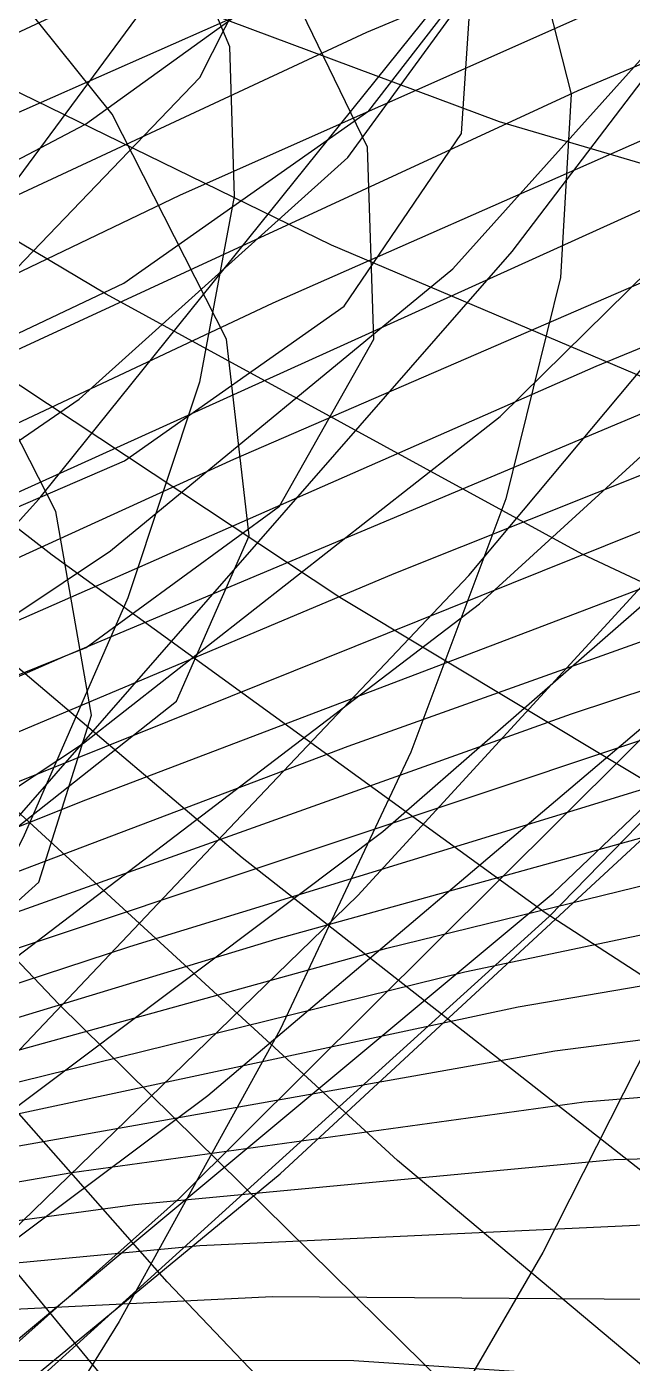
# Model space of a CAD drawing. Header units: metres. Extents: x 6 to 209, y 2 to 206.
# Drawn here: x 142.41 to 150.95, y 85.45 to 104.3 of the extents above; entities that cross this region are included whole.
import ezdxf

# ---------------------------------------------------------------- set-up
doc = ezdxf.new("R2010")
doc.units = ezdxf.units.M

msp = doc.modelspace()

# ---------------------------------------------------------------- linework, layer by layer
for points in [[(83.2952, 113.8), (77.4455, 101.9018), (72.2215, 90.5877), (67.9019, 80.1321), (64.7311, 70.7831), (62.9093, 62.7541), (62.5847, 56.2177), (63.8478, 51.3005), (66.727, 48.0792), (71.1874, 46.579), (77.1312, 46.7732), (84.4006, 48.585), (92.7831, 51.8908), (102.0185, 56.5247), (111.8077, 62.2854), (121.8233, 68.943), (131.7209, 76.2477), (141.151, 83.9388), (149.7716, 91.7537), (157.2606, 99.4374), (163.3265, 106.7512)], [(81.3434, 113.5752), (77.5863, 102.3033), (74.3175, 91.6458), (71.7505, 81.8781), (70.0706, 73.2465), (69.428, 65.961), (69.9312, 60.188), (71.6427, 56.0459), (74.5763, 53.6012), (78.6958, 52.8671), (83.9157, 53.8035), (90.1041, 56.3195), (97.0866, 60.2764), (104.6525, 65.4938), (112.5615, 71.756), (120.5527, 78.8198), (128.353, 86.4235), (135.6873, 94.2963), (142.2877, 102.1678), (147.9037, 109.7773)], [(62.4174, 113.2584), (56.2845, 103.6668), (51.2834, 94.5869), (47.6299, 86.3109), (45.5036, 79.0936), (45.0411, 73.1434), (46.3307, 68.6157), (49.4085, 65.6075), (54.2561, 64.1549), (60.801, 64.2318), (68.9177, 65.7522), (78.4314, 68.5732), (89.1231, 72.5015), (100.7365, 77.3006), (112.9855, 82.7003), (125.5637, 88.4067), (138.1538, 94.1143), (150.4378, 99.5169), (162.1072, 104.3199)], [(81.9085, 113.2507), (77.0222, 101.0841), (72.7123, 89.5521), (69.2327, 78.9448), (66.8049, 69.5229), (65.6091, 61.5096), (65.7773, 55.0833), (67.3875, 50.3725), (70.4606, 47.452), (74.9586, 46.3411), (80.786, 47.0036), (87.7919, 49.3496), (95.7754, 53.2396), (104.4924, 58.4897), (113.6634, 64.8785), (122.9839, 72.1553), (132.1343, 80.0492), (140.7917, 88.2788), (148.6412, 96.5621), (155.3867, 104.6265)], [(74.0183, 111.8718), (69.0396, 103.9035), (64.8927, 96.28), (61.754, 89.252), (59.7738, 83.0427), (59.071, 77.8395), (59.7286, 73.7879), (61.7897, 70.9865), (65.2556, 69.484), (70.0851, 69.2774), (76.1951, 70.313), (83.4625, 72.4883), (91.7281, 75.6565), (100.801, 79.6321), (110.4645, 84.1977), (120.4828, 89.1132), (130.6086, 94.1239), (140.5905, 98.9712), (150.1812, 103.4018), (159.1453, 107.1777)], [(74.7214, 111.6554), (68.7457, 104.2672), (63.7729, 97.2132), (60.0064, 90.7125), (57.6154, 84.9555), (56.728, 80.0976), (57.4266, 76.2542), (59.7446, 73.4971), (63.6645, 71.8528), (69.1183, 71.3021), (75.989, 71.7818), (84.1141, 73.1875), (93.2911, 75.3783), (103.2833, 78.1824), (113.8279, 81.4047), (124.6443, 84.8338), (135.4434, 88.2511), (145.9367, 91.4388), (155.846, 94.1888)], [(60.1661, 111.4827), (53.8759, 102.0558), (48.8548, 93.2155), (45.3217, 85.2379), (43.4536, 78.3589), (43.3791, 72.7656), (45.1733, 68.5911), (48.8541, 65.9097), (54.3815, 64.7351), (61.6576, 65.0208), (70.5295, 66.6626), (80.7939, 69.503), (92.2028, 73.3378), (104.472, 77.9244), (117.2895, 82.991), (130.3256, 88.2476), (143.2438, 93.3972), (155.7112, 98.147), (167.4095, 102.2203), (178.0448, 105.3666)], [(82.6401, 111.0085), (76.5547, 100.1478), (71.1939, 89.884), (66.8294, 80.4566), (63.6957, 72.0797), (61.9803, 64.9354), (61.8172, 59.1683), (63.2807, 54.8813), (66.3827, 52.1328), (71.0712, 50.9352), (77.232, 51.2555), (84.6919, 53.0167), (93.2249, 56.1013), (102.5592, 60.3557), (112.3869, 65.5962), (122.3746, 71.6156), (132.1752, 78.1907), (141.44, 85.0905), (149.8307, 92.0842), (157.0322, 98.9492), (162.7633, 105.4791)], [(80.8216, 109.4084), (75.429, 97.444), (70.7457, 86.1857), (67.0342, 75.9087), (64.5198, 66.8573), (63.3815, 59.2375), (63.7448, 53.2106), (65.6766, 48.8886), (69.1821, 46.3305), (74.2043, 45.5418), (80.6247, 46.4745), (88.2678, 49.0296), (96.9064, 53.061), (106.2694, 58.3814), (116.0511, 64.7691), (125.9216, 71.9761), (135.539, 79.7374), (144.5606, 87.78), (152.6555, 95.8328), (159.5163, 103.636), (164.8705, 110.9504)], [(59.1478, 110.6599), (53.145, 101.0331), (48.3861, 92.0252), (45.0828, 83.921), (43.4066, 76.9642), (43.4822, 71.3489), (45.3831, 67.2129), (49.1275, 64.6341), (54.6774, 63.6274), (61.9387, 64.1455), (70.7641, 66.0811), (80.9567, 69.2713), (92.2765, 73.5046), (104.4472, 78.5287), (117.1656, 84.0609), (130.1104, 89.7986), (142.953, 95.4313), (155.3681, 100.6522), (167.0432, 105.1706)], [(66.7189, 110.5253), (60.684, 102.208), (55.8258, 94.382), (52.3515, 87.2887), (50.4285, 81.1337), (50.1786, 76.0802), (51.6724, 72.2441), (54.9272, 69.6899), (59.905, 68.4298), (66.5137, 68.4236), (74.6092, 69.5812), (84.0004, 71.7663), (94.4543, 74.8026), (105.7039, 78.4809), (117.4569, 82.567), (129.4045, 86.8115), (141.2321, 90.9595), (152.629, 94.7601)], [(69.1591, 110.3102), (64.0332, 101.8787), (59.8714, 93.9059), (56.8559, 86.6507), (55.1385, 80.3391), (54.8352, 75.1567), (56.0215, 71.2422), (58.7288, 68.6829), (62.9428, 67.512), (68.6032, 67.7078), (75.6051, 69.1948), (83.8015, 71.847), (93.0079, 75.4932), (103.0077, 79.9233), (113.5589, 84.8965), (124.4015, 90.1508), (135.2658, 95.4125), (145.8813, 100.4074), (155.9844, 104.8706)], [(83.8585, 110.2544), (78.5018, 104.2681), (73.9518, 98.6622), (70.4037, 93.5419), (68.0165, 88.9999), (66.9068, 85.1129), (67.1444, 81.9401), (68.7496, 79.5216), (71.6917, 77.8774), (75.8903, 77.0075), (81.2177, 76.8919), (87.5027, 77.4922), (94.5371, 78.7528), (102.0823, 80.6035), (109.8781, 82.9621), (117.6512, 85.7373), (125.1254, 88.832), (132.0312, 92.1471), (138.115, 95.5845), (143.1486, 99.0507), (146.9374, 102.46), (149.3272, 105.737)], [(176.258, 104.9208), (177.1857, 96.3692), (177.5241, 88.5531), (177.2237, 81.7423), (176.2468, 76.1686), (174.5688, 72.0176), (172.1802, 69.4221), (169.0867, 68.4579), (165.3109, 69.1407), (160.8914, 71.4262), (155.8828, 75.2115), (150.3548, 80.339), (144.3902, 86.6026), (138.0838, 93.7544), (131.5394, 101.5146), (124.8678, 109.581)], [(79.8665, 106.4826), (74.1695, 95.3027), (69.2937, 84.8516), (65.4989, 75.3753), (63.004, 67.0903), (61.9785, 60.1761), (62.5351, 54.7704), (64.7258, 50.9647), (68.5388, 48.802), (73.8988, 48.2762), (80.6686, 49.3328), (88.6541, 51.8715), (97.61, 55.75), (107.2489, 60.7901), (117.2507, 66.7834), (127.2739, 73.5), (136.9674, 80.6958), (145.9833, 88.1218), (153.9889, 95.5326), (160.6784, 102.6953), (165.7847, 109.3971)], [(82.3946, 109.4918), (76.3359, 100.1028), (71.0665, 91.2748), (66.84, 83.2036), (63.8711, 76.0626), (62.3274, 69.9977), (62.323, 65.1226), (63.9141, 61.5162), (67.0958, 59.2201), (71.8023, 58.2381), (77.9086, 58.5363), (85.2344, 60.0451), (93.5502, 62.6623), (102.5851, 66.2566), (112.036, 70.6729), (121.5785, 75.7379), (130.8776, 81.2665), (139.6005, 87.0683), (147.4272, 92.9542), (154.063, 98.7432), (159.2485, 104.2685), (162.7691, 109.3834)], [(151.9575, 91.5094), (149.6842, 87.0127), (146.9638, 82.3311), (143.9016, 77.6228), (140.6095, 73.0516), (137.2024, 68.781), (133.7937, 64.9685), (130.4918, 61.7601), (127.3958, 59.2845), (124.5926, 57.6489), (122.1536, 56.935), (120.1325, 57.1954), (118.5637, 58.4516), (117.461, 60.693), (116.8179, 63.8772), (116.6077, 67.9302), (116.7854, 72.7496), (117.2888, 78.2071), (118.0422, 84.153), (118.9588, 90.4209), (119.9444, 96.8333), (120.9017, 103.2072), (121.7338, 109.3605)], [(82.7735, 109.322), (76.9804, 101.6314), (72.0027, 94.4246), (68.067, 87.8511), (65.3617, 82.0419), (64.0295, 77.1066), (64.1625, 73.1294), (65.7979, 70.1675), (68.9165, 68.2495), (73.443, 67.375), (79.2478, 67.515), (86.1521, 68.6135), (93.9329, 70.5901), (102.3315, 73.3427), (111.0619, 76.7516), (119.8211, 80.684), (128.2994, 84.9988), (136.1917, 89.5513), (143.2081, 94.1987), (149.0845, 98.805), (153.5917, 103.2451), (156.5439, 107.4099)], [(80.0915, 109.2384), (75.7332, 97.4398), (72.0083, 86.375), (69.1489, 76.3233), (67.3531, 67.5314), (66.7769, 60.2061), (67.5282, 54.5073), (69.6621, 50.5436), (73.1783, 48.3691), (78.0202, 47.9826), (84.0771, 49.3277), (91.1869, 52.296), (99.1419, 56.7312), (107.6954, 62.4351), (116.5707, 69.1751), (125.4701, 76.6924), (134.0861, 84.7118), (142.1113, 92.9512), (149.25, 101.1316), (155.2285, 108.9868)], [(173.3894, 109.203), (174.9282, 102.7554), (175.6012, 97.2097), (175.3375, 92.7375), (174.0905, 89.4679), (171.8405, 87.4831), (168.596, 86.8158), (164.3939, 87.4482), (159.2992, 89.3138), (153.4031, 92.2993), (146.8211, 96.2499), (139.6894, 100.9749), (132.1611, 106.2548)], [(82.7423, 109.0335), (77.4017, 103.1824), (72.9114, 97.5608), (69.4518, 92.3406), (67.1729, 87.6718), (66.1893, 83.677), (66.5754, 80.4479), (68.3627, 78.0423), (71.5382, 76.483), (76.0445, 75.7571), (81.7813, 75.8175), (88.6086, 76.5852), (96.3506, 77.9529), (104.8023, 79.7894), (113.7353, 81.9452), (122.9054, 84.2585), (132.0613, 86.5617), (140.9519, 88.6881), (149.3352, 90.4785), (156.9858, 91.7877)], [(87.8779, 108.9914), (84.4568, 103.4604), (81.5503, 98.11), (79.2796, 93.1192), (77.7507, 88.6497), (77.0499, 84.8407), (77.2406, 81.8041), (78.3611, 79.6201), (80.4221, 78.3351), (83.4066, 77.9601), (87.2691, 78.4702), (91.9375, 79.8059), (97.3141, 81.8757), (103.2795, 84.5593), (109.6951, 87.7123), (116.4081, 91.172), (123.2558, 94.7631), (130.0708, 98.3045), (136.6864, 101.6165), (142.9418, 104.5273)], [(176.7351, 105.7798), (178.0176, 97.7748), (178.5929, 90.6314), (178.3967, 84.5892), (177.3817, 79.845), (175.5195, 76.5464), (172.8023, 74.7866), (169.2442, 74.6013), (164.8809, 75.9678), (159.7701, 78.806), (153.9895, 82.9817), (147.6359, 88.3114), (140.8219, 94.5696), (133.6736, 101.4966), (126.327, 108.8084)], [(175.0455, 107.7584), (176.5418, 100.7207), (177.2199, 94.5931), (177.0086, 89.5716), (175.8591, 85.8087), (173.7468, 83.4083), (170.6734, 82.4221), (166.6669, 82.8484), (161.782, 84.6323), (156.0984, 87.6683), (149.7195, 91.8042), (142.769, 96.8472), (135.3879, 102.5711), (127.7304, 108.7248)], [(75.6036, 108.4167), (70.1436, 101.6385), (65.7022, 95.2285), (62.4644, 89.3814), (60.5802, 84.2632), (60.1587, 80.0058), (61.2639, 76.7032), (63.9123, 74.4084), (68.0715, 73.1324), (73.6611, 72.8442), (80.555, 73.4732), (88.5848, 74.9121), (97.5457, 77.0213), (107.2029, 79.6355), (117.2988, 82.5695), (127.5621, 85.6263), (137.7159, 88.6045), (147.4874, 91.3063), (156.6163, 93.5458)], [(59.6464, 108.2599), (53.7778, 99.2755), (49.2353, 90.9443), (46.2226, 83.521), (44.8997, 77.2184), (45.3766, 72.2004), (47.709, 68.5767), (51.8955, 66.3996), (57.8771, 65.6626), (65.5383, 66.3021), (74.7105, 68.1997), (85.1772, 71.1879), (96.6805, 75.0567), (108.929, 79.5621), (121.6079, 84.4356), (134.3882, 89.3949), (146.9379, 94.1545), (158.9323, 98.4375), (170.0649, 101.9856), (180.0567, 104.5695)], [(64.46, 108.3863), (59.2762, 99.6033), (55.1896, 91.3967), (52.3851, 84.0289), (51.0129, 77.7246), (51.1829, 72.6633), (52.9601, 68.9733), (56.3614, 66.7274), (61.3549, 65.9406), (67.8594, 66.5706), (75.7469, 68.5193), (84.8459, 71.637), (94.9467, 75.7288), (105.8076, 80.5614), (117.1624, 85.8731), (128.7291, 91.3827), (140.2182, 96.8015), (151.3425, 101.8433), (161.826, 106.2361)], [(82.0011, 108.3662), (77.2686, 103.326), (73.4225, 98.6537), (70.6255, 94.4303), (69.0023, 90.725), (68.6348, 87.594), (69.5595, 85.0784), (71.765, 83.2039), (75.1931, 81.9799), (79.7397, 81.3999), (85.2589, 81.442), (91.5675, 82.0701), (98.4517, 83.2353), (105.6741, 84.8778), (112.9823, 86.9295), (120.1177, 89.316), (126.8246, 91.9598), (132.8593, 94.7826), (137.9985, 97.7081), (142.048, 100.6647), (144.8489, 103.5876), (146.2839, 106.4209)], [(83.6609, 108.1589), (79.9889, 102.0518), (76.9398, 96.2125), (74.6446, 90.8341), (73.215, 86.0885), (72.7399, 82.1208), (73.2813, 79.0437), (74.8717, 76.9339), (77.513, 75.8298), (81.1749, 75.73), (85.7964, 76.5937), (91.2866, 78.3425), (97.5272, 80.8635), (104.3765, 84.0137), (111.6733, 87.6253), (119.2419, 91.5122), (126.8975, 95.4772), (134.4523, 99.3192), (141.7209, 102.8411), (148.5268, 105.8573)], [(56.5816, 107.8539), (50.8144, 98.347), (46.3901, 89.5557), (43.5123, 81.7527), (42.3408, 75.1663), (42.986, 69.9724), (45.504, 66.2892), (49.8941, 64.1733), (56.0979, 63.6185), (64.0003, 64.5567), (73.4331, 66.8611), (84.1796, 70.3515), (95.9812, 74.8015), (108.5457, 79.9478), (121.5563, 85.4998), (134.6818, 91.1515), (147.5871, 96.593), (159.9441, 101.5226), (171.442, 105.6583)], [(78.721, 105.1173), (73.8483, 93.2786), (69.7535, 82.2611), (66.6801, 72.3351), (64.8316, 63.7367), (64.3638, 56.6599), (65.3787, 51.251), (67.9196, 47.6044), (71.9696, 45.7599), (77.4509, 45.702), (84.2274, 47.3615), (92.1091, 50.618), (100.8581, 55.3052), (110.1969, 61.2171), (119.818, 68.1152), (129.3945, 75.7379), (138.5914, 83.8094), (147.0779, 92.0496), (154.5387, 100.1841), (160.6856, 107.9537)], [(87.4706, 107.9771), (82.4639, 103.2733), (78.2026, 98.7106), (74.8546, 94.4263), (72.5607, 90.5404), (71.4292, 87.1521), (71.5319, 84.3363), (72.9016, 82.1413), (75.5301, 80.5881), (79.3685, 79.6697), (84.3282, 79.3523), (90.2842, 79.5768), (97.0784, 80.2618), (104.5251, 81.3072), (112.4171, 82.5982), (120.5323, 84.0104), (128.6412, 85.4144), (136.5148, 86.6818), (143.9314, 87.6898), (150.6849, 88.3267), (156.5908, 88.496)], [(79.3208, 104.9361), (73.5621, 95.0327), (68.7013, 85.826), (64.9843, 77.523), (62.614, 70.3037), (61.7429, 64.3153), (62.4662, 59.6684), (64.8187, 56.4332), (68.7722, 54.6385), (74.2365, 54.2707), (81.0619, 55.2755), (89.0441, 57.5597), (97.9311, 60.9956), (107.4315, 65.4254), (117.225, 70.6672), (126.9734, 76.5219), (136.3324, 82.7801), (144.9639, 89.2294), (152.5479, 95.6622), (158.794, 101.8829), (163.4518, 107.7143)], [(170.1325, 107.7079), (170.6907, 103.35), (170.2486, 99.9401), (168.7702, 97.5628), (166.2497, 96.2613), (162.7123, 96.0368), (158.2142, 96.8486), (152.8408, 98.6164), (146.7047, 101.2234), (139.9424, 104.5211)], [(60.1087, 106.1478), (54.9653, 97.1445), (51.0485, 88.8343), (48.5424, 81.4782), (47.5921, 75.2953), (48.2983, 70.4547), (50.7126, 67.0707), (54.8355, 65.1987), (60.6151, 64.834), (67.9483, 65.9122), (76.6837, 68.3126), (86.6254, 71.8628), (97.5393, 76.3456), (109.1605, 81.5075), (121.201, 87.0687), (133.3591, 92.7334), (145.3294, 98.2017), (156.8116, 103.1805), (167.5207, 107.3953)], [(79.0254, 107.0493), (75.1378, 100.3842), (71.9932, 94.0863), (69.7308, 88.3616), (68.4671, 83.3901), (68.2914, 79.3202), (69.2619, 76.263), (71.4035, 74.2889), (74.7061, 73.4254), (79.1243, 73.6561), (84.5785, 74.9217), (90.9569, 77.1227), (98.1185, 80.123), (105.8975, 83.7551), (114.1086, 87.827), (122.552, 92.129), (131.0203, 96.4417), (139.305, 100.5449), (147.2026, 104.2254), (154.5215, 107.2854)], [(67.5539, 107.2489), (62.0432, 99.5495), (57.731, 92.3803), (54.8054, 85.957), (53.4144, 80.4597), (53.6598, 76.0272), (55.5931, 72.7523), (59.2135, 70.6796), (64.4671, 69.8042), (71.2481, 70.073), (79.4023, 71.3873), (88.7311, 73.6069), (98.9987, 76.5565), (109.9386, 80.0324), (121.2631, 83.8107), (132.672, 87.6564), (143.8627, 91.3322), (154.5397, 94.6084)], [(86.387, 106.7581), (81.5992, 102.3484), (77.5974, 98.0984), (74.5409, 94.1323), (72.5606, 90.557), (71.7537, 87.4588), (72.1803, 84.9009), (73.861, 82.9212), (76.7756, 81.5318), (80.8636, 80.7189), (86.026, 80.4443), (92.1284, 80.6468), (99.005, 81.2454), (106.4646, 82.1427), (114.2963, 83.2293), (122.2768, 84.388), (130.178, 85.4989), (137.774, 86.4443), (144.8492, 87.1136), (151.2051, 87.4077)], [(82.9672, 106.6057), (78.0361, 101.2399), (73.9736, 96.1269), (70.9453, 91.4191), (69.0857, 87.2473), (68.4937, 83.7159), (69.2286, 80.8999), (71.3077, 78.8428), (74.7053, 77.5554), (79.3532, 77.0165), (85.1426, 77.1736), (91.9279, 77.9461), (99.5306, 79.2285), (107.7457, 80.895), (116.3481, 82.8048), (125.1002, 84.8076), (133.7594, 86.75), (142.0866, 88.4812), (149.8533, 89.8595), (156.8499, 90.7577)], [(72.9823, 90.4199), (80.5752, 90.5065), (88.6493, 90.3866), (96.9636, 90.1508), (105.27, 89.8949), (113.321, 89.7159), (120.8785, 89.7076), (127.7216, 89.9563), (133.6539, 90.5374), (138.5104, 91.5115), (142.1622, 92.9217), (144.5211, 94.7917), (145.5424, 97.1233), (145.2256, 99.8968), (143.6141, 103.0703), (140.7937, 106.581)], [(176.1662, 106.6168), (177.5761, 99.052), (178.2213, 92.3837), (178.0331, 86.831), (176.9621, 82.5693), (174.9809, 79.7244), (172.0858, 78.3688), (168.2969, 78.5185), (163.6591, 80.1337), (158.2408, 83.1199), (152.1325, 87.332), (145.4447, 92.5796), (138.3047, 98.6343), (130.8535, 105.2383)], [(167.546, 106.6808), (166.9884, 103.7455), (165.3873, 101.7373), (162.7452, 100.6835), (159.0966, 100.5738), (154.5071, 101.3609), (149.0716, 102.9626), (142.9117, 105.2658)], [(80.347, 106.2166), (75.1353, 99.5907), (70.8484, 93.4641), (67.6794, 87.9564), (65.7809, 83.1697), (65.2586, 79.186), (66.1674, 76.065), (68.5089, 73.8427), (72.2311, 72.5306), (77.2297, 72.1156), (83.3516, 72.5615), (90.3999, 73.81), (98.1407, 75.7835), (106.3112, 78.3882), (114.6287, 81.517), (122.8009, 85.0542), (130.5355, 88.8791), (137.5513, 92.8703), (143.5878, 96.9104), (148.4145, 100.8894), (151.8395, 104.7086)], [(79.4361, 104.9158), (73.8551, 96.6026), (69.206, 88.9047), (65.7114, 81.985), (63.551, 75.9838), (62.855, 71.0146), (63.6986, 67.1607), (66.099, 64.4734), (70.0144, 62.9705), (75.3447, 62.6363), (81.9351, 63.4228), (89.5805, 65.252), (98.0334, 68.0187), (107.0114, 71.5946), (116.2076, 75.8336), (125.3015, 80.5762), (133.9694, 85.6561), (141.8969, 90.9055), (148.7895, 96.1615), (154.383, 101.2712), (158.4536, 106.0973)], [(84.9118, 106.0554), (80.2926, 101.8913), (76.5075, 97.9002), (73.709, 94.1946), (72.0192, 90.87), (71.5252, 88.0016), (72.2758, 85.6421), (74.2797, 83.8206), (77.5045, 82.5416), (81.8775, 81.7858), (87.2882, 81.511), (93.5916, 81.6548), (100.6128, 82.1369), (108.153, 82.8629), (115.9959, 83.7283), (123.9148, 84.623), (131.6804, 85.4358), (139.0685, 86.0591), (145.8672, 86.3933), (151.884, 86.3511)], [(175.2814, 104.8057), (175.9978, 96.1683), (176.1808, 88.1817), (175.7909, 81.1244), (174.7974, 75.2401), (173.1803, 70.7293), (170.9317, 67.742), (168.0561, 66.3724), (164.5715, 66.656), (160.5096, 68.5681), (155.915, 72.0247), (150.8452, 76.8861), (145.369, 82.9615), (139.5657, 90.016), (133.5228, 97.7793), (127.3341, 105.9553)], [(83.0585, 105.8379), (78.5671, 101.8794), (74.9667, 98.1019), (72.4041, 94.6076), (70.9933, 91.4817), (70.8119, 88.7895), (71.8976, 86.5748), (74.2465, 84.8586), (77.8136, 83.6391), (82.5129, 82.8922), (88.2213, 82.5731), (94.7814, 82.6183), (102.0075, 82.9488), (109.6912, 83.4736), (117.6088, 84.0932), (125.5283, 84.7046), (133.2175, 85.2049), (140.4518, 85.4963), (147.0213, 85.4897), (152.7386, 85.1092)], [(54.8092, 104.9493), (49.3739, 95.7097), (45.3638, 87.2681), (42.9706, 79.8805), (42.3399, 73.7561), (43.565, 69.0502), (46.6835, 65.8594), (51.6749, 64.2186), (58.4606, 64.101), (66.9058, 65.4191), (76.8232, 68.0292), (87.979, 71.7372), (100.0997, 76.3062), (112.8811, 81.4662), (125.9974, 86.9244), (139.1124, 92.3766), (151.8896, 97.5191), (164.0032, 102.0601), (175.1488, 105.7315)], [(76.5454, 105.58), (71.5857, 99.398), (67.6528, 93.6058), (64.9136, 88.375), (63.4997, 83.8486), (63.5022, 80.1375), (64.9683, 77.3162), (67.8989, 75.4215), (72.2484, 74.4511), (77.9258, 74.3651), (84.7973, 75.0876), (92.6904, 76.5105), (101.3999, 78.4978), (110.6937, 80.8917), (120.3209, 83.5184), (130.0202, 86.1957), (139.5277, 88.7397), (148.5864, 90.9727), (156.9538, 92.7295)], [(74.0983, 105.6332), (70.0473, 98.4538), (66.8685, 91.7519), (64.7082, 85.7436), (63.6853, 80.6144), (63.8871, 76.5129), (65.3658, 73.5457), (68.1358, 71.7739), (72.1726, 71.2111), (77.4131, 71.8233), (83.757, 73.5306), (91.0694, 76.2104), (99.185, 79.702), (107.9128, 83.8131), (117.0421, 88.327), (126.3492, 93.0108), (135.6042, 97.6245), (144.5782, 101.93), (153.0511, 105.7002)], [(78.6546, 105.5627), (74.8417, 94.2778), (71.7038, 83.8124), (69.4499, 74.4309), (68.2539, 66.3627), (68.2478, 59.7954), (69.5162, 54.8684), (72.0924, 51.6696), (75.957, 50.2322), (81.0376, 50.535), (87.2113, 52.5031), (94.3083, 56.0117), (102.1176, 60.8909), (110.3941, 66.9318), (118.8673, 73.8946), (127.2507, 81.517), (135.2513, 89.524), (142.5808, 97.6374), (148.9652, 105.5854)], [(68.5861, 80.2459), (75.6645, 82.4318), (83.5568, 84.5022), (92.0073, 86.4832), (100.7415, 88.4067), (109.4755, 90.308), (117.9259, 92.2235), (125.8196, 94.1891), (132.9034, 96.2373), (138.9521, 98.3956), (143.7769, 100.6842), (147.2317, 103.1147), (149.2174, 105.6887)], [(71.1654, 87.5153), (78.7137, 88.313), (86.8546, 88.9166), (95.3385, 89.3964), (103.9046, 89.8288), (112.29, 90.2923), (120.2385, 90.8644), (127.5094, 91.6175), (133.8856, 92.6159), (139.1807, 93.9126), (143.2455, 95.5462), (145.9728, 97.5393), (147.3004, 99.8967), (147.2136, 102.6044), (145.7449, 105.6293)], [(74.6906, 78.8687), (82.2653, 81.6227), (90.5031, 84.3299), (99.1291, 86.9991), (107.855, 89.642), (116.3895, 92.2725), (124.4483, 94.9046), (131.7642, 97.5513), (138.0961, 100.2233), (143.2377, 102.9272), (147.0242, 105.6647)], [(144.616, 105.5841), (145.2661, 104.0241), (145.3347, 101.9083), (144.8448, 99.2906), (143.8356, 96.2457), (142.3607, 92.8663), (140.4864, 89.2602), (138.289, 85.5469), (135.852, 81.853), (133.2634, 78.308), (130.6122, 75.0399), (127.9854, 72.1703), (125.4649, 69.8105)], [(69.6626, 84.0994), (77.0396, 85.6066), (85.1214, 86.9501), (93.6534, 88.1785), (102.3659, 89.3464), (110.9836, 90.5116), (119.2351, 91.7323), (126.8619, 93.0638), (133.6276, 94.5561), (139.3257, 96.2508), (143.7868, 98.179), (146.8838, 100.3595), (148.5366, 102.7967), (148.7143, 105.4802)], [(149.5788, 105.33), (150.0823, 103.3523), (149.933, 100.7667), (149.1634, 97.642), (147.8237, 94.0694), (145.9801, 90.1598), (143.712, 86.0396), (141.1092, 81.8465), (138.2688, 77.725), (135.2914, 73.8211), (132.2778, 70.2771), (129.3253, 67.2268), (126.5245, 64.7902), (123.9557, 63.0698)], [(176.7573, 105.2275), (177.8766, 96.8889), (178.3479, 89.3574), (178.1135, 82.8896), (177.1299, 77.7014), (175.3698, 73.9605), (172.8234, 71.7807), (169.5, 71.2179), (165.4278, 72.268), (160.6543, 74.8682), (155.2453, 78.8983), (149.2835, 84.1861), (142.8668, 90.5135), (136.1057, 97.6244), (129.1204, 105.2341)], [(59.8454, 105.1364), (54.4613, 96.6953), (50.4413, 88.9562), (47.972, 82.1499), (47.1944, 76.4648), (48.1992, 72.0406), (51.0225, 68.9638), (55.6441, 67.2659), (61.9874, 66.9223), (69.9214, 67.8545), (79.2649, 69.9336), (89.7913, 72.9857), (101.2363, 76.7993), (113.3063, 81.1334), (125.6873, 85.7272), (138.0557, 90.3101), (150.0883, 94.6127), (161.4728, 98.3768)], [(172.772, 105.107), (173.4039, 100.1592), (173.0616, 96.2313), (171.7031, 93.4292), (169.315, 91.8149), (165.9138, 91.4038), (161.5459, 92.1652), (156.2866, 94.024), (150.2384, 96.8632), (143.5278, 100.5294), (136.3019, 104.8379)], [(82.9024, 104.6872), (78.3321, 99.7527), (74.6504, 95.0867), (72.0096, 90.8243), (70.5303, 87.0794), (70.2973, 83.9404), (71.3561, 81.4682), (73.7108, 79.6939), (77.3238, 78.6188), (82.1169, 78.2144), (87.9733, 78.4246), (94.7413, 79.168), (102.2395, 80.3417), (110.2624, 81.8256), (118.5871, 83.4871), (126.9811, 85.1869), (135.2095, 86.7846), (143.0428, 88.1443), (150.265, 89.1398), (156.6799, 89.6604)], [(68.0667, 93.0736), (74.9938, 92.7773), (82.5121, 92.1787), (90.4045, 91.3781), (98.4423, 90.4842), (106.3925, 89.6098), (114.0257, 88.867), (121.1235, 88.3625), (127.4864, 88.1932), (132.9396, 88.4417), (137.3391, 89.1732), (140.5762, 90.4321), (142.5809, 92.2397), (143.3237, 94.5933), (142.8167, 97.4652), (141.1119, 100.8035), (138.2998, 104.5334)]]:
    msp.add_lwpolyline(points)

doc.saveas('drawing.dxf')
